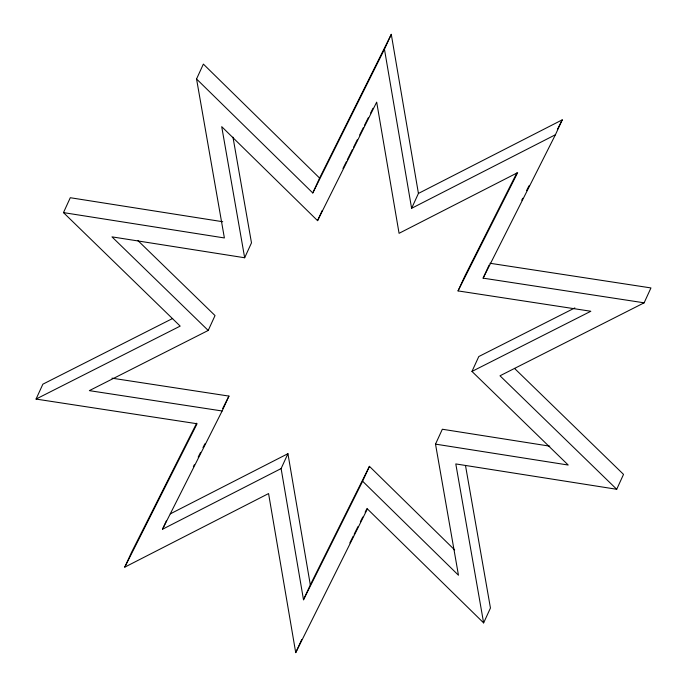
<?xml version="1.0" encoding="UTF-8"?>
<svg xmlns="http://www.w3.org/2000/svg" width="687" height="687" viewBox="0 0 687 687"><rect width="100%" height="100%" fill="white"/><g stroke="black" fill="none" stroke-linecap="round" stroke-linejoin="round"><path stroke-width="1.03" d="M172.686 318.459L42.869 384.179L36.05 399.07L180.183 326.102L63.47 212.609L70.289 197.719L222.734 221.729M196.551 78.979L203.369 64.097L319.601 178.079L312.783 192.97L196.551 78.979L224.383 237.951L63.47 212.609M111.964 378.168L228.951 396.09L222.133 410.981L89.336 390.637L208.213 330.456L215.031 315.565L137.872 240.536M208.213 330.456L111.955 236.852L244.666 257.762L251.485 242.872L232.97 137.134M465.563 465.889L490.449 608.021L483.631 622.903L367.399 508.921L295.719 652.65L268.574 493.567L124.759 567.153L131.578 552.262L196.654 423.192M170.264 513.885L287.93 453.686L281.112 468.568L162.501 529.256L166.34 520.883M312.783 192.97L384.462 49.241L391.281 34.35L418.426 193.433L411.607 208.316L555.422 134.738L562.241 119.847L418.426 193.433M244.666 257.762L221.712 126.648L317.566 220.656L322.255 210.42M281.112 468.568L303.499 599.768L310.318 584.877L369.434 466.344L454.639 549.909M303.499 599.768L362.616 481.235L369.434 466.344M549.763 446.164L442.334 429.238L435.515 444.128L568.226 465.039L471.969 371.435L590.846 311.254L458.049 290.91L464.867 276.019L516.804 173.004M295.719 652.65L301.687 639.623M489.934 263.258L650.95 287.93L644.131 302.821L483.116 278.149L489.084 265.122M471.969 371.435L478.787 356.544L574.839 307.922M483.631 622.903L455.799 463.931L616.711 489.281L623.53 474.391L514.494 368.369M319.601 178.079L391.281 34.35M342.976 168.487L346.317 161.797M347.27 159.882L352.517 149.362M353.47 147.456L357.283 139.805M359.662 135.03L363.475 127.378M364.428 125.463L368.249 117.82M370.628 113.037L373.015 108.263M317.566 220.656L376.682 102.123L399.07 233.314L517.68 172.635L458.049 290.91M349.846 542.902L353.195 536.195M354.149 534.28L357.97 526.611M360.357 521.819L362.753 517.028M365.14 512.236L367.047 508.406M124.759 567.153L197.066 423.742L36.05 399.07M193.365 466.679L194.327 464.764M198.174 457.138L200.578 452.364M202.983 447.598L204.906 443.785M222.7 408.49L228.951 396.09M162.501 529.256L222.133 410.981M521.751 200.157L522.713 198.251M526.568 190.6L528.981 185.816M557.415 129.405L562.241 119.847M483.116 278.149L555.422 134.738M644.131 302.821L499.999 375.789L616.711 489.281M362.616 481.235L458.469 575.242L435.515 444.128M384.462 49.241L411.607 208.316M287.93 453.686L310.318 584.877"/></g></svg>
